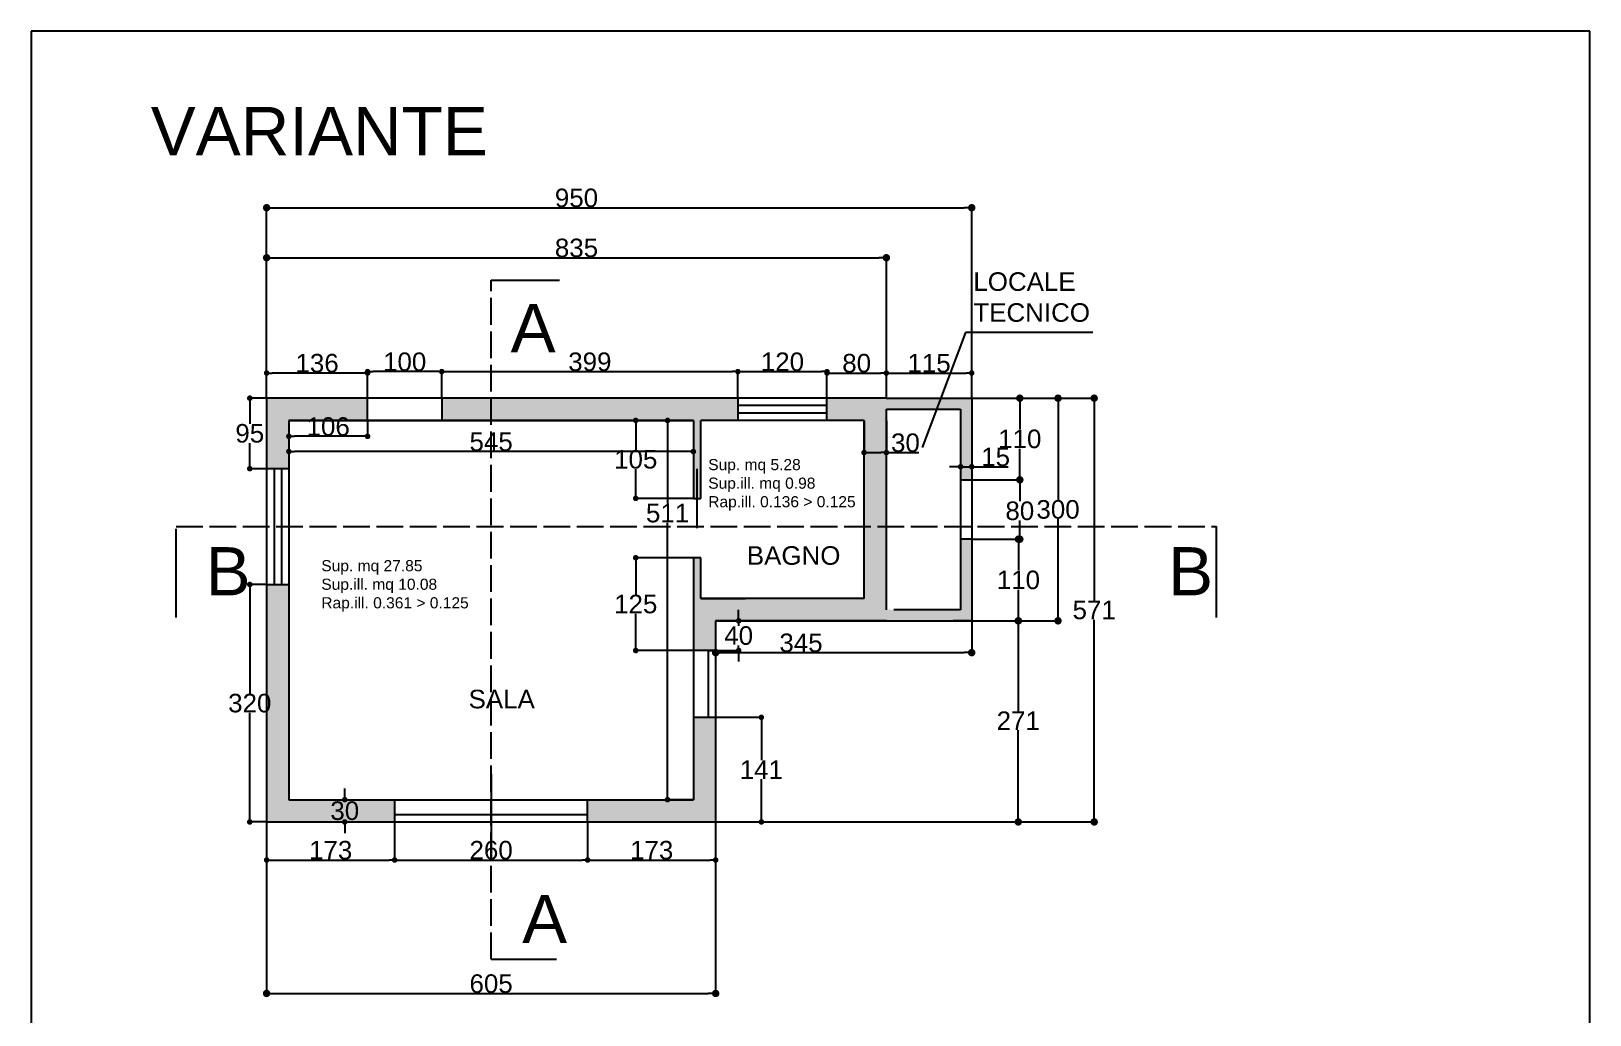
# Model space of a CAD drawing. Header units: millimetres. Extents: x 100436 to 117156, y -22519 to -19549.
# Drawn here: x 115056 to 117156, y -20874 to -19549 of the extents above; entities that cross this region are included whole.
import ezdxf

# ---------------------------------------------------------------- set-up
doc = ezdxf.new("R2010")
doc.units = ezdxf.units.MM
doc.linetypes.add('ACAD_ISO02W100', pattern=[15, 12, -3])
doc.layers.add('costruito', color=1, linetype='Continuous')
doc.layers.add('sezioni', color=4, linetype='ACAD_ISO02W100')
doc.styles.get("Standard").update_dxf_attribs({"font": 'arial.ttf'})
doc.dimstyles.new('ISO-25', dxfattribs={"dimscale": 0.5, "dimtxt": 50, "dimasz": 15, "dimexe": 1.25, "dimexo": 0.625, "dimtad": 1, "dimtih": 1, "dimtoh": 1, "dimdec": 0, "dimtxsty": 'Standard', "dimblk": 'DOT', "dimcen": 2.5, "dimadec": 0, "dimazin": 0, "dimtfac": 1, "dimtdec": 0, "dimtmove": 0, "dimatfit": 3, "dimfxl": 1, "dimarcsym": 0})

# ---------------------------------------------------------------- blocks, each defined once
blk = doc.blocks.new('_Dot')
at = {"color": 0, "linetype": 'ByBlock', "lineweight": -2}
blk.add_line((-0.5, 0), (-1, 0), dxfattribs=at)
at = {"color": 0, "linetype": 'ByBlock', "const_width": 0.5}
blk.add_lwpolyline([(-0.25, 0, 1), (0.25, 0, 1)], format="xyb", close=True, dxfattribs=at)
blk = doc.blocks.new('*D302')
at = {"color": 0, "lineweight": -2, "transparency": 16777216}
for p, q in [((115373.4, -20614.9), (115373.4, -20846.3)), ((115978.4, -20614.9), (115978.4, -20846.3)), ((115383.4, -20845.7), (115968.4, -20845.7))]:
    blk.add_line(p, q, dxfattribs=at)
at = {"layer": 'Defpoints', "color": 0, "transparency": 16777216}
for p in [(115373.4, -20614.6), (115978.4, -20614.6), (115978.4, -20845.7)]:
    blk.add_point(p, dxfattribs=at)
at = {"color": 0, "lineweight": -2, "transparency": 16777216, "xscale": 10, "yscale": 10, "zscale": 10, "rotation": 180}
blk.add_blockref('_Dot', (115373.4, -20845.7), dxfattribs=at)
at = {"color": 0, "lineweight": -2, "transparency": 16777216, "xscale": 10, "yscale": 10, "zscale": 10}
blk.add_blockref('_Dot', (115978.4, -20845.7), dxfattribs=at)
at = {"color": 0, "transparency": 16777216, "insert": (115675.9, -20832.6), "char_height": 25, "attachment_point": 5}
blk.add_mtext('605', dxfattribs=at)
blk = doc.blocks.new('*D303')
at = {"color": 0, "lineweight": -2, "transparency": 16777216}
for p, q in [((115373.4, -20043.3), (115373.4, -19786.4)), ((115383.4, -19787), (116313.4, -19787)), ((116323.4, -20043.3), (116323.4, -19786.4))]:
    blk.add_line(p, q, dxfattribs=at)
at = {"layer": 'Defpoints', "color": 0, "transparency": 16777216}
for p in [(116323.4, -19787), (115373.4, -20043.6), (116323.4, -20043.6)]:
    blk.add_point(p, dxfattribs=at)
at = {"color": 0, "lineweight": -2, "transparency": 16777216, "xscale": 10, "yscale": 10, "zscale": 10, "rotation": 180}
blk.add_blockref('_Dot', (115373.4, -19787), dxfattribs=at)
at = {"color": 0, "lineweight": -2, "transparency": 16777216, "xscale": 10, "yscale": 10, "zscale": 10}
blk.add_blockref('_Dot', (116323.4, -19787), dxfattribs=at)
at = {"color": 0, "transparency": 16777216, "insert": (115790.9, -19773.9), "char_height": 25, "attachment_point": 5}
blk.add_mtext('950', dxfattribs=at)
blk = doc.blocks.new('*D304')
at = {"color": 0, "lineweight": -2, "transparency": 16777216}
for p, q in [((116208.8, -20043.6), (116489, -20043.6)), ((116488.4, -20053.6), (116488.4, -20316)), ((116488.4, -20604.6), (116488.4, -20342.2)), ((115978.8, -20614.6), (116489, -20614.6))]:
    blk.add_line(p, q, dxfattribs=at)
at = {"layer": 'Defpoints', "color": 0, "transparency": 16777216}
for p in [(116208.4, -20043.6), (116488.4, -20043.6), (115978.4, -20614.6)]:
    blk.add_point(p, dxfattribs=at)
at = {"color": 0, "lineweight": -2, "transparency": 16777216, "xscale": 10, "yscale": 10, "zscale": 10}
for p, rotation in [((116488.4, -20043.6), 90), ((116488.4, -20614.6), 270)]:
    blk.add_blockref('_Dot', p, dxfattribs=dict(at, rotation=rotation))
at = {"color": 0, "transparency": 16777216, "insert": (116488.4, -20329.1), "char_height": 25, "attachment_point": 5}
blk.add_mtext('571', dxfattribs=at)
blk = doc.blocks.new('*D305')
at = {"color": 0, "lineweight": -2, "transparency": 16777216}
for p, q in [((116208.8, -20043.6), (116440.3, -20043.6)), ((116439.7, -20053.6), (116439.7, -20180.5)), ((116439.7, -20333.6), (116439.7, -20206.7)), ((116208.8, -20343.6), (116440.3, -20343.6))]:
    blk.add_line(p, q, dxfattribs=at)
at = {"layer": 'Defpoints', "color": 0, "transparency": 16777216}
for p in [(116208.4, -20043.6), (116439.7, -20043.6), (116208.4, -20343.6)]:
    blk.add_point(p, dxfattribs=at)
at = {"color": 0, "lineweight": -2, "transparency": 16777216, "xscale": 10, "yscale": 10, "zscale": 10}
for p, rotation in [((116439.7, -20043.6), 90), ((116439.7, -20343.6), 270)]:
    blk.add_blockref('_Dot', p, dxfattribs=dict(at, rotation=rotation))
at = {"color": 0, "transparency": 16777216, "insert": (116439.7, -20193.6), "char_height": 25, "attachment_point": 5}
blk.add_mtext('300', dxfattribs=at)
blk = doc.blocks.new('*D306')
at = {"color": 0, "lineweight": -2, "transparency": 16777216}
for p, q in [((115978.8, -20343.6), (116386.8, -20343.6)), ((116386.1, -20353.6), (116386.1, -20465.3)), ((116386.1, -20604.6), (116386.1, -20491)), ((115978.8, -20614.6), (116386.8, -20614.6))]:
    blk.add_line(p, q, dxfattribs=at)
at = {"layer": 'Defpoints', "color": 0, "transparency": 16777216}
for p in [(115978.4, -20343.6), (116386.1, -20343.6), (115978.4, -20614.6)]:
    blk.add_point(p, dxfattribs=at)
at = {"color": 0, "lineweight": -2, "transparency": 16777216, "xscale": 10, "yscale": 10, "zscale": 10}
for p, rotation in [((116386.1, -20343.6), 90), ((116386.1, -20614.6), 270)]:
    blk.add_blockref('_Dot', p, dxfattribs=dict(at, rotation=rotation))
at = {"color": 0, "transparency": 16777216, "insert": (116386.1, -20478.2), "char_height": 25, "attachment_point": 5}
blk.add_mtext('271', dxfattribs=at)
blk = doc.blocks.new('*D307')
at = {"color": 0, "lineweight": -2, "transparency": 16777216}
for p, q in [((115978.4, -20343.9), (115978.4, -20387.1)), ((116323.4, -20343.9), (116323.4, -20387.1)), ((115988.4, -20386.5), (116313.4, -20386.5))]:
    blk.add_line(p, q, dxfattribs=at)
at = {"layer": 'Defpoints', "color": 0, "transparency": 16777216}
for p in [(115978.4, -20343.6), (116323.4, -20343.6), (116323.4, -20386.5)]:
    blk.add_point(p, dxfattribs=at)
at = {"color": 0, "lineweight": -2, "transparency": 16777216, "xscale": 10, "yscale": 10, "zscale": 10, "rotation": 180}
blk.add_blockref('_Dot', (115978.4, -20386.5), dxfattribs=at)
at = {"color": 0, "lineweight": -2, "transparency": 16777216, "xscale": 10, "yscale": 10, "zscale": 10}
blk.add_blockref('_Dot', (116323.4, -20386.5), dxfattribs=at)
at = {"color": 0, "transparency": 16777216, "insert": (116093.4, -20373.4), "char_height": 25, "attachment_point": 5}
blk.add_mtext('345', dxfattribs=at)
blk = doc.blocks.new('*D313')
at = {"color": 0, "lineweight": -2, "ltscale": 2, "transparency": 16777216}
for p, q in [((115403.4, -20073.9), (115403.4, -20116.1)), ((115948.4, -20073.9), (115948.4, -20116.1)), ((115940.9, -20115.5), (115410.9, -20115.5))]:
    blk.add_line(p, q, dxfattribs=at)
at = {"layer": 'Defpoints', "color": 0, "ltscale": 2, "transparency": 16777216}
for p in [(115403.4, -20073.6), (115948.4, -20073.6), (115403.4, -20115.5)]:
    blk.add_point(p, dxfattribs=at)
at = {"color": 0, "lineweight": -2, "ltscale": 2, "transparency": 16777216, "xscale": 7.5, "yscale": 7.5, "zscale": 7.5, "rotation": 180}
blk.add_blockref('_Dot', (115403.4, -20115.5), dxfattribs=at)
at = {"color": 0, "lineweight": -2, "ltscale": 2, "transparency": 16777216, "xscale": 7.5, "yscale": 7.5, "zscale": 7.5}
blk.add_blockref('_Dot', (115948.4, -20115.5), dxfattribs=at)
at = {"color": 0, "ltscale": 2, "transparency": 16777216, "insert": (115675.9, -20102.5), "char_height": 25, "attachment_point": 5}
blk.add_mtext('545', dxfattribs=at)
blk = doc.blocks.new('*D314')
at = {"color": 0, "lineweight": -2, "ltscale": 2, "transparency": 16777216}
for p, q in [((115948.1, -20073.6), (115913, -20073.6)), ((115913.6, -20081.1), (115913.6, -20185.5)), ((115913.6, -20577.1), (115913.6, -20211.6)), ((115948.1, -20584.6), (115913, -20584.6))]:
    blk.add_line(p, q, dxfattribs=at)
at = {"layer": 'Defpoints', "color": 0, "ltscale": 2, "transparency": 16777216}
for p in [(115948.4, -20073.6), (115913.6, -20584.6), (115948.4, -20584.6)]:
    blk.add_point(p, dxfattribs=at)
at = {"color": 0, "lineweight": -2, "ltscale": 2, "transparency": 16777216, "xscale": 7.5, "yscale": 7.5, "zscale": 7.5}
for p, rotation in [((115913.6, -20073.6), 90), ((115913.6, -20584.6), 270)]:
    blk.add_blockref('_Dot', p, dxfattribs=dict(at, rotation=rotation))
at = {"color": 0, "ltscale": 2, "transparency": 16777216, "insert": (115913.6, -20198.6), "char_height": 25, "attachment_point": 5}
blk.add_mtext('511', dxfattribs=at)
blk = doc.blocks.new('*D315')
at = {"color": 0, "lineweight": -2, "ltscale": 2, "transparency": 16777216}
for p, q in [((116178.4, -20073.9), (116178.4, -20117.5)), ((116208.4, -20073.9), (116208.4, -20117.5)), ((116185.9, -20116.9), (116200.9, -20116.9)), ((116208.4, -20116.9), (116252.3, -20116.9))]:
    blk.add_line(p, q, dxfattribs=at)
at = {"layer": 'Defpoints', "color": 0, "ltscale": 2, "transparency": 16777216}
for p in [(116178.4, -20073.6), (116208.4, -20073.6), (116208.4, -20116.9)]:
    blk.add_point(p, dxfattribs=at)
at = {"color": 0, "lineweight": -2, "ltscale": 2, "transparency": 16777216, "xscale": 7.5, "yscale": 7.5, "zscale": 7.5, "rotation": 180}
blk.add_blockref('_Dot', (116178.4, -20116.9), dxfattribs=at)
at = {"color": 0, "lineweight": -2, "ltscale": 2, "transparency": 16777216, "xscale": 7.5, "yscale": 7.5, "zscale": 7.5}
blk.add_blockref('_Dot', (116208.4, -20116.9), dxfattribs=at)
at = {"color": 0, "ltscale": 2, "transparency": 16777216, "insert": (116234.1, -20103.8), "char_height": 25, "attachment_point": 5}
blk.add_mtext('30', dxfattribs=at)
blk = doc.blocks.new('*D316')
at = {"color": 0, "lineweight": -2, "ltscale": 2, "transparency": 16777216}
for p, q in [((115373.4, -20043.3), (115373.4, -20009.1)), ((115501.9, -20009.7), (115380.9, -20009.7)), ((115509.4, -20043.3), (115509.4, -20009.1))]:
    blk.add_line(p, q, dxfattribs=at)
at = {"layer": 'Defpoints', "color": 0, "ltscale": 2, "transparency": 16777216}
for p in [(115373.4, -20009.7), (115373.4, -20043.6), (115509.4, -20043.6)]:
    blk.add_point(p, dxfattribs=at)
at = {"color": 0, "lineweight": -2, "ltscale": 2, "transparency": 16777216, "xscale": 7.5, "yscale": 7.5, "zscale": 7.5, "rotation": 180}
blk.add_blockref('_Dot', (115373.4, -20009.7), dxfattribs=at)
at = {"color": 0, "lineweight": -2, "ltscale": 2, "transparency": 16777216, "xscale": 7.5, "yscale": 7.5, "zscale": 7.5}
blk.add_blockref('_Dot', (115509.4, -20009.7), dxfattribs=at)
at = {"color": 0, "ltscale": 2, "transparency": 16777216, "insert": (115441.4, -19996.6), "char_height": 25, "attachment_point": 5}
blk.add_mtext('136', dxfattribs=at)
blk = doc.blocks.new('*D317')
at = {"color": 0, "lineweight": -2, "ltscale": 2, "transparency": 16777216}
for p, q in [((115403.4, -20073.9), (115403.4, -20095.7)), ((115509.4, -20073.9), (115509.4, -20095.7)), ((115501.9, -20095), (115410.9, -20095))]:
    blk.add_line(p, q, dxfattribs=at)
at = {"layer": 'Defpoints', "color": 0, "ltscale": 2, "transparency": 16777216}
for p in [(115403.4, -20073.6), (115509.4, -20073.6), (115403.4, -20095)]:
    blk.add_point(p, dxfattribs=at)
at = {"color": 0, "lineweight": -2, "ltscale": 2, "transparency": 16777216, "xscale": 7.5, "yscale": 7.5, "zscale": 7.5, "rotation": 180}
blk.add_blockref('_Dot', (115403.4, -20095), dxfattribs=at)
at = {"color": 0, "lineweight": -2, "ltscale": 2, "transparency": 16777216, "xscale": 7.5, "yscale": 7.5, "zscale": 7.5}
blk.add_blockref('_Dot', (115509.4, -20095), dxfattribs=at)
at = {"color": 0, "ltscale": 2, "transparency": 16777216, "insert": (115456.4, -20082), "char_height": 25, "attachment_point": 5}
blk.add_mtext('106', dxfattribs=at)
blk = doc.blocks.new('*D318')
at = {"color": 0, "lineweight": -2, "ltscale": 2, "transparency": 16777216}
for p, q in [((115373.1, -20294.6), (115350.1, -20294.6)), ((115350.7, -20302.1), (115350.7, -20441.5)), ((115350.7, -20607.1), (115350.7, -20467.7)), ((115373.1, -20614.6), (115350.1, -20614.6))]:
    blk.add_line(p, q, dxfattribs=at)
at = {"layer": 'Defpoints', "color": 0, "ltscale": 2, "transparency": 16777216}
for p in [(115373.4, -20294.6), (115350.7, -20614.6), (115373.4, -20614.6)]:
    blk.add_point(p, dxfattribs=at)
at = {"color": 0, "lineweight": -2, "ltscale": 2, "transparency": 16777216, "xscale": 7.5, "yscale": 7.5, "zscale": 7.5}
for p, rotation in [((115350.7, -20294.6), 90), ((115350.7, -20614.6), 270)]:
    blk.add_blockref('_Dot', p, dxfattribs=dict(at, rotation=rotation))
at = {"color": 0, "ltscale": 2, "transparency": 16777216, "insert": (115350.7, -20454.6), "char_height": 25, "attachment_point": 5}
blk.add_mtext('320', dxfattribs=at)
blk = doc.blocks.new('*D319')
at = {"color": 0, "lineweight": -2, "ltscale": 2, "transparency": 16777216}
for p, q in [((115373.1, -20043.6), (115350.1, -20043.6)), ((115350.7, -20051.1), (115350.7, -20078)), ((115350.7, -20131.1), (115350.7, -20104.2)), ((115373.1, -20138.6), (115350.1, -20138.6))]:
    blk.add_line(p, q, dxfattribs=at)
at = {"layer": 'Defpoints', "color": 0, "ltscale": 2, "transparency": 16777216}
for p in [(115373.4, -20043.6), (115350.7, -20138.6), (115373.4, -20138.6)]:
    blk.add_point(p, dxfattribs=at)
at = {"color": 0, "lineweight": -2, "ltscale": 2, "transparency": 16777216, "xscale": 7.5, "yscale": 7.5, "zscale": 7.5}
for p, rotation in [((115350.7, -20043.6), 90), ((115350.7, -20138.6), 270)]:
    blk.add_blockref('_Dot', p, dxfattribs=dict(at, rotation=rotation))
at = {"color": 0, "ltscale": 2, "transparency": 16777216, "insert": (115350.7, -20091.1), "char_height": 25, "attachment_point": 5}
blk.add_mtext('95', dxfattribs=at)
blk = doc.blocks.new('*D320')
at = {"color": 0, "lineweight": -2, "ltscale": 2, "transparency": 16777216}
for p, q in [((115609.4, -20043.3), (115609.4, -20007.2)), ((115616.9, -20007.8), (116000.9, -20007.8)), ((116008.4, -20043.3), (116008.4, -20007.2))]:
    blk.add_line(p, q, dxfattribs=at)
at = {"layer": 'Defpoints', "color": 0, "ltscale": 2, "transparency": 16777216}
for p in [(116008.4, -20007.8), (115609.4, -20043.6), (116008.4, -20043.6)]:
    blk.add_point(p, dxfattribs=at)
at = {"color": 0, "lineweight": -2, "ltscale": 2, "transparency": 16777216, "xscale": 7.5, "yscale": 7.5, "zscale": 7.5, "rotation": 180}
blk.add_blockref('_Dot', (115609.4, -20007.8), dxfattribs=at)
at = {"color": 0, "lineweight": -2, "ltscale": 2, "transparency": 16777216, "xscale": 7.5, "yscale": 7.5, "zscale": 7.5}
blk.add_blockref('_Dot', (116008.4, -20007.8), dxfattribs=at)
at = {"color": 0, "ltscale": 2, "transparency": 16777216, "insert": (115808.9, -19994.7), "char_height": 25, "attachment_point": 5}
blk.add_mtext('399', dxfattribs=at)
blk = doc.blocks.new('*D321')
at = {"color": 0, "lineweight": -2, "ltscale": 2, "transparency": 16777216}
for p, q in [((116128.4, -20043.3), (116128.4, -20009.1)), ((116135.9, -20009.7), (116200.9, -20009.7)), ((116208.4, -20043.3), (116208.4, -20009.1))]:
    blk.add_line(p, q, dxfattribs=at)
at = {"layer": 'Defpoints', "color": 0, "ltscale": 2, "transparency": 16777216}
for p in [(116208.4, -20009.7), (116128.4, -20043.6), (116208.4, -20043.6)]:
    blk.add_point(p, dxfattribs=at)
at = {"color": 0, "lineweight": -2, "ltscale": 2, "transparency": 16777216, "xscale": 7.5, "yscale": 7.5, "zscale": 7.5, "rotation": 180}
blk.add_blockref('_Dot', (116128.4, -20009.7), dxfattribs=at)
at = {"color": 0, "lineweight": -2, "ltscale": 2, "transparency": 16777216, "xscale": 7.5, "yscale": 7.5, "zscale": 7.5}
blk.add_blockref('_Dot', (116208.4, -20009.7), dxfattribs=at)
at = {"color": 0, "ltscale": 2, "transparency": 16777216, "insert": (116168.4, -19996.6), "char_height": 25, "attachment_point": 5}
blk.add_mtext('80', dxfattribs=at)
blk = doc.blocks.new('*D308')
at = {"color": 0, "lineweight": -2, "ltscale": 2, "transparency": 16777216}
for p, q in [((116008.4, -20043.3), (116008.4, -20007.2)), ((116015.9, -20007.8), (116120.9, -20007.8)), ((116128.4, -20043.3), (116128.4, -20007.2))]:
    blk.add_line(p, q, dxfattribs=at)
at = {"layer": 'Defpoints', "color": 0, "ltscale": 2, "transparency": 16777216}
for p in [(116128.4, -20007.8), (116008.4, -20043.6), (116128.4, -20043.6)]:
    blk.add_point(p, dxfattribs=at)
at = {"color": 0, "lineweight": -2, "ltscale": 2, "transparency": 16777216, "xscale": 7.5, "yscale": 7.5, "zscale": 7.5, "rotation": 180}
blk.add_blockref('_Dot', (116008.4, -20007.8), dxfattribs=at)
at = {"color": 0, "lineweight": -2, "ltscale": 2, "transparency": 16777216, "xscale": 7.5, "yscale": 7.5, "zscale": 7.5}
blk.add_blockref('_Dot', (116128.4, -20007.8), dxfattribs=at)
at = {"color": 0, "ltscale": 2, "transparency": 16777216, "insert": (116068.4, -19994.7), "char_height": 25, "attachment_point": 5}
blk.add_mtext('120', dxfattribs=at)
blk = doc.blocks.new('*D309')
at = {"color": 0, "lineweight": -2, "ltscale": 2, "transparency": 16777216}
for p, q in [((115509.4, -20043.3), (115509.4, -20007.2)), ((115601.9, -20007.8), (115516.9, -20007.8)), ((115609.4, -20043.3), (115609.4, -20007.2))]:
    blk.add_line(p, q, dxfattribs=at)
at = {"layer": 'Defpoints', "color": 0, "ltscale": 2, "transparency": 16777216}
for p in [(115509.4, -20007.8), (115509.4, -20043.6), (115609.4, -20043.6)]:
    blk.add_point(p, dxfattribs=at)
at = {"color": 0, "lineweight": -2, "ltscale": 2, "transparency": 16777216, "xscale": 7.5, "yscale": 7.5, "zscale": 7.5, "rotation": 180}
blk.add_blockref('_Dot', (115509.4, -20007.8), dxfattribs=at)
at = {"color": 0, "lineweight": -2, "ltscale": 2, "transparency": 16777216, "xscale": 7.5, "yscale": 7.5, "zscale": 7.5}
blk.add_blockref('_Dot', (115609.4, -20007.8), dxfattribs=at)
at = {"color": 0, "ltscale": 2, "transparency": 16777216, "insert": (115559.4, -19994.7), "char_height": 25, "attachment_point": 5}
blk.add_mtext('100', dxfattribs=at)
blk = doc.blocks.new('*D322')
at = {"color": 0, "lineweight": -2, "ltscale": 2, "transparency": 16777216}
for p, q in [((115805.9, -20614.9), (115805.9, -20666.5)), ((115978.4, -20614.9), (115978.4, -20666.5)), ((115813.4, -20665.9), (115970.9, -20665.9))]:
    blk.add_line(p, q, dxfattribs=at)
at = {"layer": 'Defpoints', "color": 0, "ltscale": 2, "transparency": 16777216}
for p in [(115805.9, -20614.6), (115978.4, -20614.6), (115978.4, -20665.9)]:
    blk.add_point(p, dxfattribs=at)
at = {"color": 0, "lineweight": -2, "ltscale": 2, "transparency": 16777216, "xscale": 7.5, "yscale": 7.5, "zscale": 7.5, "rotation": 180}
blk.add_blockref('_Dot', (115805.9, -20665.9), dxfattribs=at)
at = {"color": 0, "lineweight": -2, "ltscale": 2, "transparency": 16777216, "xscale": 7.5, "yscale": 7.5, "zscale": 7.5}
blk.add_blockref('_Dot', (115978.4, -20665.9), dxfattribs=at)
at = {"color": 0, "ltscale": 2, "transparency": 16777216, "insert": (115892.2, -20652.8), "char_height": 25, "attachment_point": 5}
blk.add_mtext('173', dxfattribs=at)
blk = doc.blocks.new('*D323')
at = {"color": 0, "lineweight": -2, "ltscale": 2, "transparency": 16777216}
for p, q in [((115373.4, -20614.9), (115373.4, -20666.5)), ((115545.9, -20614.9), (115545.9, -20666.5)), ((115380.9, -20665.9), (115538.4, -20665.9))]:
    blk.add_line(p, q, dxfattribs=at)
at = {"layer": 'Defpoints', "color": 0, "ltscale": 2, "transparency": 16777216}
for p in [(115373.4, -20614.6), (115545.9, -20614.6), (115545.9, -20665.9)]:
    blk.add_point(p, dxfattribs=at)
at = {"color": 0, "lineweight": -2, "ltscale": 2, "transparency": 16777216, "xscale": 7.5, "yscale": 7.5, "zscale": 7.5, "rotation": 180}
blk.add_blockref('_Dot', (115373.4, -20665.9), dxfattribs=at)
at = {"color": 0, "lineweight": -2, "ltscale": 2, "transparency": 16777216, "xscale": 7.5, "yscale": 7.5, "zscale": 7.5}
blk.add_blockref('_Dot', (115545.9, -20665.9), dxfattribs=at)
at = {"color": 0, "ltscale": 2, "transparency": 16777216, "insert": (115459.7, -20652.8), "char_height": 25, "attachment_point": 5}
blk.add_mtext('173', dxfattribs=at)
blk = doc.blocks.new('*D310')
at = {"color": 0, "lineweight": -2, "ltscale": 2, "transparency": 16777216}
for p, q in [((115545.9, -20614.9), (115545.9, -20666.5)), ((115805.9, -20614.9), (115805.9, -20666.5)), ((115553.4, -20665.9), (115798.4, -20665.9))]:
    blk.add_line(p, q, dxfattribs=at)
at = {"layer": 'Defpoints', "color": 0, "ltscale": 2, "transparency": 16777216}
for p in [(115545.9, -20614.6), (115805.9, -20614.6), (115805.9, -20665.9)]:
    blk.add_point(p, dxfattribs=at)
at = {"color": 0, "lineweight": -2, "ltscale": 2, "transparency": 16777216, "xscale": 7.5, "yscale": 7.5, "zscale": 7.5, "rotation": 180}
blk.add_blockref('_Dot', (115545.9, -20665.9), dxfattribs=at)
at = {"color": 0, "lineweight": -2, "ltscale": 2, "transparency": 16777216, "xscale": 7.5, "yscale": 7.5, "zscale": 7.5}
blk.add_blockref('_Dot', (115805.9, -20665.9), dxfattribs=at)
at = {"color": 0, "ltscale": 2, "transparency": 16777216, "insert": (115675.9, -20652.8), "char_height": 25, "attachment_point": 5}
blk.add_mtext('260', dxfattribs=at)
blk = doc.blocks.new('*D324')
at = {"color": 0, "lineweight": -2, "ltscale": 2, "transparency": 16777216}
for p, q in [((115978.8, -20473.6), (116040.6, -20473.6)), ((116040, -20481.1), (116040, -20531.2)), ((116040, -20607.1), (116040, -20557)), ((115978.8, -20614.6), (116040.6, -20614.6))]:
    blk.add_line(p, q, dxfattribs=at)
at = {"layer": 'Defpoints', "color": 0, "ltscale": 2, "transparency": 16777216}
for p in [(115978.4, -20473.6), (116040, -20473.6), (115978.4, -20614.6)]:
    blk.add_point(p, dxfattribs=at)
at = {"color": 0, "lineweight": -2, "ltscale": 2, "transparency": 16777216, "xscale": 7.5, "yscale": 7.5, "zscale": 7.5}
for p, rotation in [((116040, -20473.6), 90), ((116040, -20614.6), 270)]:
    blk.add_blockref('_Dot', p, dxfattribs=dict(at, rotation=rotation))
at = {"color": 0, "ltscale": 2, "transparency": 16777216, "insert": (116040, -20544.1), "char_height": 25, "attachment_point": 5}
blk.add_mtext('141', dxfattribs=at)
blk = doc.blocks.new('*D325')
at = {"color": 0, "lineweight": -2, "ltscale": 2, "transparency": 16777216}
for p, q in [((115978.8, -20343.6), (116010, -20343.6)), ((116009.4, -20336.1), (116009.4, -20328.6)), ((116009.4, -20343.6), (116009.4, -20350.5)), ((115968.8, -20383.6), (116010, -20383.6)), ((116009.4, -20383.6), (116009.4, -20376.7)), ((116009.4, -20391.1), (116009.4, -20398.6))]:
    blk.add_line(p, q, dxfattribs=at)
at = {"layer": 'Defpoints', "color": 0, "ltscale": 2, "transparency": 16777216}
for p in [(115978.4, -20343.6), (116009.4, -20343.6), (115968.4, -20383.6)]:
    blk.add_point(p, dxfattribs=at)
at = {"color": 0, "lineweight": -2, "ltscale": 2, "transparency": 16777216, "xscale": 7.5, "yscale": 7.5, "zscale": 7.5}
for p, rotation in [((116009.4, -20343.6), 270), ((116009.4, -20383.6), 90)]:
    blk.add_blockref('_Dot', p, dxfattribs=dict(at, rotation=rotation))
at = {"color": 0, "ltscale": 2, "transparency": 16777216, "insert": (116009.4, -20363.6), "char_height": 25, "attachment_point": 5}
blk.add_mtext('40', dxfattribs=at)
blk = doc.blocks.new('*D326')
at = {"color": 0, "lineweight": -2, "ltscale": 2, "transparency": 16777216}
for p, q in [((115478.7, -20577.1), (115478.7, -20569.6)), ((115468.6, -20584.6), (115479.3, -20584.6)), ((115478.7, -20584.6), (115478.7, -20586.5)), ((115468.6, -20614.6), (115479.3, -20614.6)), ((115478.7, -20614.6), (115478.7, -20612.7)), ((115478.7, -20622.1), (115478.7, -20629.6))]:
    blk.add_line(p, q, dxfattribs=at)
at = {"layer": 'Defpoints', "color": 0, "ltscale": 2, "transparency": 16777216}
for p in [(115468.3, -20584.6), (115478.7, -20584.6), (115468.3, -20614.6)]:
    blk.add_point(p, dxfattribs=at)
at = {"color": 0, "lineweight": -2, "ltscale": 2, "transparency": 16777216, "xscale": 7.5, "yscale": 7.5, "zscale": 7.5}
for p, rotation in [((115478.7, -20584.6), 270), ((115478.7, -20614.6), 90)]:
    blk.add_blockref('_Dot', p, dxfattribs=dict(at, rotation=rotation))
at = {"color": 0, "ltscale": 2, "transparency": 16777216, "insert": (115478.7, -20599.6), "char_height": 25, "attachment_point": 5}
blk.add_mtext('30', dxfattribs=at)
blk = doc.blocks.new('*D327')
at = {"color": 0, "lineweight": -2, "ltscale": 2, "transparency": 16777216}
for p, q in [((115948.1, -20073.6), (115870.1, -20073.6)), ((115870.7, -20081.1), (115870.7, -20113)), ((115870.7, -20171.1), (115870.7, -20139.2)), ((115948.1, -20178.6), (115870.1, -20178.6))]:
    blk.add_line(p, q, dxfattribs=at)
at = {"layer": 'Defpoints', "color": 0, "ltscale": 2, "transparency": 16777216}
for p in [(115870.7, -20073.6), (115948.4, -20073.6), (115948.4, -20178.6)]:
    blk.add_point(p, dxfattribs=at)
at = {"color": 0, "lineweight": -2, "ltscale": 2, "transparency": 16777216, "xscale": 7.5, "yscale": 7.5, "zscale": 7.5}
for p, rotation in [((115870.7, -20073.6), 90), ((115870.7, -20178.6), 270)]:
    blk.add_blockref('_Dot', p, dxfattribs=dict(at, rotation=rotation))
at = {"color": 0, "ltscale": 2, "transparency": 16777216, "insert": (115870.7, -20126.1), "char_height": 25, "attachment_point": 5}
blk.add_mtext('105', dxfattribs=at)
blk = doc.blocks.new('*D328')
at = {"color": 0, "lineweight": -2, "ltscale": 2, "transparency": 16777216}
for p, q in [((115948.1, -20258.6), (115870.1, -20258.6)), ((115870.7, -20266.1), (115870.7, -20308)), ((115870.7, -20376.1), (115870.7, -20334.2)), ((115948.1, -20383.6), (115870.1, -20383.6))]:
    blk.add_line(p, q, dxfattribs=at)
at = {"layer": 'Defpoints', "color": 0, "ltscale": 2, "transparency": 16777216}
for p in [(115948.4, -20258.6), (115870.7, -20383.6), (115948.4, -20383.6)]:
    blk.add_point(p, dxfattribs=at)
at = {"color": 0, "lineweight": -2, "ltscale": 2, "transparency": 16777216, "xscale": 7.5, "yscale": 7.5, "zscale": 7.5}
for p, rotation in [((115870.7, -20258.6), 90), ((115870.7, -20383.6), 270)]:
    blk.add_blockref('_Dot', p, dxfattribs=dict(at, rotation=rotation))
at = {"color": 0, "ltscale": 2, "transparency": 16777216, "insert": (115870.7, -20321.1), "char_height": 25, "attachment_point": 5}
blk.add_mtext('125', dxfattribs=at)
blk = doc.blocks.new('*D329')
at = {"color": 0, "lineweight": -2, "ltscale": 2, "transparency": 16777216}
for p, q in [((116308.4, -20058.9), (116308.4, -20136.6)), ((116323.4, -20058.9), (116323.4, -20136.6)), ((116300.9, -20136), (116293.4, -20136)), ((116308.4, -20136), (116323.4, -20136)), ((116330.9, -20136), (116372.7, -20136))]:
    blk.add_line(p, q, dxfattribs=at)
at = {"layer": 'Defpoints', "color": 0, "ltscale": 2, "transparency": 16777216}
for p in [(116308.4, -20058.6), (116323.4, -20058.6), (116323.4, -20136)]:
    blk.add_point(p, dxfattribs=at)
at = {"color": 0, "lineweight": -2, "ltscale": 2, "transparency": 16777216, "xscale": 7.5, "yscale": 7.5, "zscale": 7.5}
blk.add_blockref('_Dot', (116308.4, -20136), dxfattribs=at)
at = {"color": 0, "lineweight": -2, "ltscale": 2, "transparency": 16777216, "xscale": 7.5, "yscale": 7.5, "zscale": 7.5, "rotation": 180}
blk.add_blockref('_Dot', (116323.4, -20136), dxfattribs=at)
at = {"color": 0, "ltscale": 2, "transparency": 16777216, "insert": (116355.6, -20122.9), "char_height": 25, "attachment_point": 5}
blk.add_mtext('15', dxfattribs=at)
blk = doc.blocks.new('*D311')
at = {"color": 0, "lineweight": -2, "ltscale": 2, "transparency": 16777216}
for p, q in [((116208.4, -20043.3), (116208.4, -20009.1)), ((116215.9, -20009.7), (116315.9, -20009.7)), ((116323.4, -20043.3), (116323.4, -20009.1))]:
    blk.add_line(p, q, dxfattribs=at)
at = {"layer": 'Defpoints', "color": 0, "ltscale": 2, "transparency": 16777216}
for p in [(116323.4, -20009.7), (116208.4, -20043.6), (116323.4, -20043.6)]:
    blk.add_point(p, dxfattribs=at)
at = {"color": 0, "lineweight": -2, "ltscale": 2, "transparency": 16777216, "xscale": 7.5, "yscale": 7.5, "zscale": 7.5, "rotation": 180}
blk.add_blockref('_Dot', (116208.4, -20009.7), dxfattribs=at)
at = {"color": 0, "lineweight": -2, "ltscale": 2, "transparency": 16777216, "xscale": 7.5, "yscale": 7.5, "zscale": 7.5}
blk.add_blockref('_Dot', (116323.4, -20009.7), dxfattribs=at)
at = {"color": 0, "ltscale": 2, "transparency": 16777216, "insert": (116265.9, -19996.6), "char_height": 25, "attachment_point": 5}
blk.add_mtext('115', dxfattribs=at)
blk = doc.blocks.new('*D312')
at = {"color": 0, "lineweight": -2, "transparency": 16777216}
for p, q in [((115373.4, -20043.3), (115373.4, -19853.8)), ((115383.4, -19854.4), (116198.4, -19854.4)), ((116208.4, -20043.3), (116208.4, -19853.8))]:
    blk.add_line(p, q, dxfattribs=at)
at = {"layer": 'Defpoints', "color": 0, "transparency": 16777216}
for p in [(116208.4, -19854.4), (115373.4, -20043.6), (116208.4, -20043.6)]:
    blk.add_point(p, dxfattribs=at)
at = {"color": 0, "lineweight": -2, "transparency": 16777216, "xscale": 10, "yscale": 10, "zscale": 10, "rotation": 180}
blk.add_blockref('_Dot', (115373.4, -19854.4), dxfattribs=at)
at = {"color": 0, "lineweight": -2, "transparency": 16777216, "xscale": 10, "yscale": 10, "zscale": 10}
blk.add_blockref('_Dot', (116208.4, -19854.4), dxfattribs=at)
at = {"color": 0, "transparency": 16777216, "insert": (115790.9, -19841.3), "char_height": 25, "attachment_point": 5}
blk.add_mtext('835', dxfattribs=at)
blk = doc.blocks.new('*D335')
at = {"color": 0, "lineweight": -2, "transparency": 16777216}
for p, q in [((116323.8, -20233.6), (116386.9, -20233.6)), ((116386.3, -20243.6), (116386.3, -20275.5)), ((116386.3, -20333.6), (116386.3, -20301.7)), ((116323.8, -20343.6), (116386.9, -20343.6))]:
    blk.add_line(p, q, dxfattribs=at)
at = {"layer": 'Defpoints', "color": 0, "transparency": 16777216}
for p in [(116323.4, -20233.6), (116386.3, -20233.6), (116323.4, -20343.6)]:
    blk.add_point(p, dxfattribs=at)
at = {"color": 0, "lineweight": -2, "transparency": 16777216, "xscale": 10, "yscale": 10, "zscale": 10}
for p, rotation in [((116386.3, -20233.6), 90), ((116386.3, -20343.6), 270)]:
    blk.add_blockref('_Dot', p, dxfattribs=dict(at, rotation=rotation))
at = {"color": 0, "transparency": 16777216, "insert": (116386.3, -20288.6), "char_height": 25, "attachment_point": 5}
blk.add_mtext('110', dxfattribs=at)
blk = doc.blocks.new('*D336')
at = {"color": 0, "lineweight": -2, "transparency": 16777216}
for p, q in [((116323.8, -20043.6), (116388.8, -20043.6)), ((116388.2, -20053.6), (116388.2, -20085.5)), ((116388.2, -20143.6), (116388.2, -20111.7)), ((116323.8, -20153.6), (116388.8, -20153.6))]:
    blk.add_line(p, q, dxfattribs=at)
at = {"layer": 'Defpoints', "color": 0, "transparency": 16777216}
for p in [(116323.4, -20043.6), (116388.2, -20043.6), (116323.4, -20153.6)]:
    blk.add_point(p, dxfattribs=at)
at = {"color": 0, "lineweight": -2, "transparency": 16777216, "xscale": 10, "yscale": 10, "zscale": 10}
for p, rotation in [((116388.2, -20043.6), 90), ((116388.2, -20153.6), 270)]:
    blk.add_blockref('_Dot', p, dxfattribs=dict(at, rotation=rotation))
at = {"color": 0, "transparency": 16777216, "insert": (116388.2, -20098.6), "char_height": 25, "attachment_point": 5}
blk.add_mtext('110', dxfattribs=at)
blk = doc.blocks.new('*D337')
at = {"color": 0, "lineweight": -2, "transparency": 16777216}
for p, q in [((116323.8, -20153.6), (116388.8, -20153.6)), ((116388.2, -20163.6), (116388.2, -20182.5)), ((116388.2, -20223.6), (116388.2, -20208.6)), ((116323.8, -20233.6), (116388.8, -20233.6))]:
    blk.add_line(p, q, dxfattribs=at)
at = {"layer": 'Defpoints', "color": 0, "transparency": 16777216}
for p in [(116323.4, -20153.6), (116388.2, -20153.6), (116323.4, -20233.6)]:
    blk.add_point(p, dxfattribs=at)
at = {"color": 0, "lineweight": -2, "transparency": 16777216, "xscale": 10, "yscale": 10, "zscale": 10}
for p, rotation in [((116388.2, -20153.6), 90), ((116388.2, -20233.6), 270)]:
    blk.add_blockref('_Dot', p, dxfattribs=dict(at, rotation=rotation))
at = {"color": 0, "transparency": 16777216, "insert": (116388.2, -20195.5), "char_height": 25, "attachment_point": 5}
blk.add_mtext('80', dxfattribs=at)

msp = doc.modelspace()

# ---------------------------------------------------------------- hatches: boundary and pattern name
at = {"ltscale": 2}
h = msp.add_hatch(color=9, dxfattribs=at)
h.dxf.hatch_style = 1
h.paths.add_polyline_path([(116008.4, -20043.6), (115675.9, -20043.6), (115675.9, -20073.6), (115948.4, -20073.6), (115948.4, -20178.6), (115958.4, -20178.6), (115958.4, -20073.6), (116008.4, -20073.6)])
h.paths.add_polyline_path([(115675.9, -20043.6), (115609.4, -20043.6), (115609.4, -20073.6), (115675.9, -20073.6)])
h.paths.add_polyline_path([(115509.4, -20043.6), (115373.4, -20043.6), (115373.4, -20138.6), (115403.4, -20138.6), (115403.4, -20123.6), (115403.4, -20073.6), (115509.4, -20073.6)])
h.paths.add_polyline_path([(115403.4, -20294.6), (115373.4, -20294.6), (115373.4, -20614.6), (115545.9, -20614.6), (115545.9, -20584.6), (115403.4, -20584.6)])
h.paths.add_polyline_path([(115978.4, -20473.6), (115948.4, -20473.6), (115948.4, -20584.6), (115805.9, -20584.6), (115805.9, -20614.6), (115978.4, -20614.6)])
h.paths.add_polyline_path([(116281.6, -20043.6), (116208.4, -20043.6), (116128.4, -20043.6), (116128.4, -20073.6), (116178.4, -20073.6), (116178.4, -20216.6), (116208.4, -20216.6), (116208.4, -20058.6), (116276, -20058.6)])
h.paths.add_polyline_path([(116308.4, -20153.6), (116323.4, -20153.6), (116323.4, -20043.6), (116281.6, -20043.6), (116276, -20058.6), (116308.4, -20058.6)])
h.paths.add_polyline_path([(116323.4, -20233.6), (116308.4, -20233.6), (116308.4, -20343.6), (116323.4, -20343.6)])
at = {"layer": 'costruito', "ltscale": 2}
h = msp.add_hatch(color=9, dxfattribs=at)
h.dxf.hatch_style = 1
h.paths.add_polyline_path([(116323.4, -20328.6), (116208.4, -20328.6), (116208.4, -20216.6), (116178.4, -20216.6), (116178.4, -20313.6), (116043.4, -20313.6), (116011.4, -20313.6), (115958.4, -20313.6), (115958.4, -20258.6), (115948.4, -20258.6), (115948.4, -20383.6), (115978.4, -20383.6), (115978.4, -20343.6), (116323.4, -20343.6)])

# ---------------------------------------------------------------- linework, layer by layer
at = {"ltscale": 2}
for p, q in [((117156.2, -19549.1), (115056.2, -19549.1)), ((115056.2, -19549.1), (115056.2, -22519.1)), ((117156.2, -22519.1), (117156.2, -19549.1)), ((116315.1, -19954.9), (116256.5, -20110.1)), ((116486.7, -19954.9), (116315.1, -19954.9)), ((116128.4, -20043.6), (116008.4, -20043.6)), ((116008.4, -20043.6), (116008.4, -20073.6)), ((116128.4, -20053.6), (116008.4, -20053.6)), ((116128.4, -20073.6), (116128.4, -20043.6)), ((116208.4, -20043.6), (116323.4, -20043.6)), ((116323.4, -20043.6), (116323.4, -20343.6)), ((116128.4, -20063.6), (116008.4, -20063.6)), ((116208.4, -20058.6), (116308.4, -20058.6)), ((116308.4, -20058.6), (116308.4, -20328.6)), ((116308.4, -20153.6), (116323.4, -20153.6)), ((116323.4, -20153.6), (116323.4, -20233.6)), ((116323.4, -20233.6), (116308.4, -20233.6)), ((116308.4, -20328.6), (116218.4, -20328.6)), ((116323.4, -20343.6), (116298.4, -20343.6)), ((115675.9, -20550.3), (115675.9, -20666.6))]:
    msp.add_line(p, q, dxfattribs=at)
at = {"color": 7, "linetype": 'ByBlock'}
for p, q in [((116208.4, -20043.6), (115373.4, -20043.6)), ((115948.4, -20073.6), (115403.4, -20073.6)), ((116178.4, -20073.6), (115958.4, -20073.6))]:
    msp.add_line(p, q, dxfattribs=at)
at = {"color": 0, "linetype": 'ByBlock'}
for p, q in [((115403.4, -20073.6), (115948.4, -20073.6)), ((115403.4, -20073.6), (115948.4, -20073.6)), ((115948.4, -20073.6), (115948.4, -20178.6)), ((115958.4, -20178.6), (115958.4, -20073.6)), ((116048.4, -20073.6), (115958.4, -20073.6)), ((115953.4, -20218.6), (115953.4, -20138.6)), ((115948.4, -20178.6), (115958.4, -20178.6)), ((116178.4, -20313.6), (116178.4, -20203.6)), ((115948.4, -20258.6), (115948.4, -20584.6)), ((115958.4, -20258.6), (115948.4, -20258.6)), ((115958.4, -20313.6), (115958.4, -20258.6)), ((115958.4, -20313.6), (115958.4, -20303.6)), ((116178.4, -20313.6), (115958.4, -20313.6)), ((115958.4, -20313.6), (116018.4, -20313.6)), ((116178.4, -20313.6), (116006.4, -20313.6)), ((116178.4, -20313.6), (116011.4, -20313.6)), ((116178.4, -20313.6), (116043.4, -20313.6)), ((116178.4, -20313.6), (116043.4, -20313.6)), ((116208.4, -20343.6), (115978.4, -20343.6)), ((115978.4, -20343.6), (115978.4, -20383.6)), ((115978.4, -20343.6), (116218.4, -20343.6)), ((115978.4, -20383.6), (115948.4, -20383.6)), ((115948.4, -20383.6), (115948.4, -20473.6)), ((115968.4, -20383.6), (115968.4, -20473.6)), ((115978.4, -20373.6), (115978.4, -20614.6)), ((115948.4, -20473.6), (115978.4, -20473.6)), ((115805.9, -20614.6), (115805.9, -20584.6))]:
    msp.add_line(p, q, dxfattribs=at)
for p, q in [((116178.4, -20313.6), (116178.4, -20073.6)), ((116208.4, -20328.6), (116208.4, -20058.6)), ((115403.4, -20584.6), (115948.4, -20584.6)), ((115373.4, -20614.6), (115978.4, -20614.6))]:
    msp.add_line(p, q)
at = {"color": 251, "linetype": 'ACAD_ISO02W100', "ltscale": 3, "true_color": 0x636466}
msp.add_line((115251.4, -20216.6), (116653.3, -20216.6), dxfattribs=at)
at = {"layer": 'sezioni', "color": 251, "linetype": 'ACAD_ISO02W100', "ltscale": 3, "true_color": 0x636466}
msp.add_line((115675.9, -20799.6), (115675.9, -19884.8), dxfattribs=at)
at = {"layer": 'sezioni', "color": 251, "linetype": 'ByBlock', "true_color": 0x636466}
for p, q in [((115675.9, -19884.8), (115768.1, -19884.8)), ((115251.4, -20338.9), (115251.4, -20219.7)), ((116653.3, -20338.9), (116653.3, -20216.6)), ((115675.9, -20799.6), (115764, -20799.6))]:
    msp.add_line(p, q, dxfattribs=at)
at = {"layer": 'sezioni', "color": 7, "linetype": 'ByBlock'}
for p, q in [((115373.4, -20043.6), (115373.4, -20614.6)), ((115403.4, -20073.6), (115403.4, -20584.6))]:
    msp.add_line(p, q, dxfattribs=at)
at = {"layer": 'sezioni', "color": 0, "linetype": 'ByBlock'}
for p, q in [((115509.4, -20073.6), (115509.4, -20043.6)), ((115509.4, -20058.6), (115509.4, -20053.6)), ((115609.4, -20043.6), (115609.4, -20073.6)), ((115409.4, -20073.6), (115479.4, -20073.6)), ((115403.4, -20138.6), (115373.4, -20138.6)), ((115373.4, -20138.6), (115373.4, -20294.6)), ((115383.4, -20138.6), (115383.4, -20294.6)), ((115383.4, -20138.6), (115383.4, -20294.6)), ((115393.4, -20138.6), (115393.4, -20294.6)), ((115403.4, -20123.6), (115403.4, -20138.6)), ((115373.4, -20294.6), (115403.4, -20294.6)), ((115545.9, -20584.6), (115545.9, -20614.6)), ((115545.9, -20604.6), (115805.9, -20604.6)), ((115545.9, -20614.6), (115805.9, -20614.6))]:
    msp.add_line(p, q, dxfattribs=at)

# ---------------------------------------------------------------- texts
at = {"attachment_point": 1}
for s, width, heights, insert, char_height in [('VARIANTE', 954.846, [0], (115217.3, -19651.2), 65), ('LOCALE\\PTECNICO', 532.841, [162.4], (116325.6, -19874), 25), ('A', 954.846, [0], (115702.2, -19916.7), 65), ('\\pi-45,l60,t60;Sup. mq 5.28\\PSup.ill. mq 0.98\\PRap.ill. 0.136 > 0.125', 532.841, [162.4], (115953.4, -20125.6), 15), ('\\pi-75,l100,t100;BAGNO', 532.841, [162.4], (115995.4, -20243.1), 25), ('B', 954.846, [0], (115291.3, -20244.3), 65), ('\\pi-45,l60,t60;Sup. mq 27.85\\PSup.ill. mq 10.08\\PRap.ill. 0.361 > 0.125', 532.841, [162.4], (115432.1, -20261.8), 15), ('B', 954.846, [0], (116588.1, -20244.3), 65), ('B', 954.846, [0], (116588.1, -20244.3), 65), ('\\pi-75,l100,t100;SALA', 532.841, [162.4], (115620.5, -20436.5), 25), ('A', 954.846, [0], (115717.7, -20712.9), 65)]:
    msp.add_mtext_dynamic_manual_height_columns(s, width=width, gutter_width=12.5, heights=heights, dxfattribs=dict(at, insert=insert, char_height=char_height))

# ---------------------------------------------------------------- dimensions: what is measured, and where the dimension line sits
for base, p1, p2, picture, middle in [((116323.4, -19787), (115373.4, -20043.6), (116323.4, -20043.6), '*D303', (115790.9, -19787)), ((116208.4, -19854.4), (115373.4, -20043.6), (116208.4, -20043.6), '*D312', (115790.9, -19854.4)), ((116323.4, -20386.5), (115978.4, -20343.6), (116323.4, -20343.6), '*D307', (116093.4, -20386.5)), ((115978.4, -20845.7), (115373.4, -20614.6), (115978.4, -20614.6), '*D302', (115675.9, -20845.7))]:
    dim = msp.add_linear_dim(base=base, p1=p1, p2=p2, dimstyle='ISO-25', override={"dimasz": 20})
    dim.commit()
    dim.dimension.update_dxf_attribs({"geometry": picture, "text_midpoint": middle, "dimtype": 160})
at = {"ltscale": 2}
for base, p1, p2, picture, middle in [((115373.4, -20009.7), (115509.4, -20043.6), (115373.4, -20043.6), '*D316', (115441.4, -19996.6)), ((115509.4, -20007.8), (115609.4, -20043.6), (115509.4, -20043.6), '*D309', (115559.4, -19994.7)), ((116008.4, -20007.8), (115609.4, -20043.6), (116008.4, -20043.6), '*D320', (115808.9, -19994.7)), ((116128.4, -20007.8), (116008.4, -20043.6), (116128.4, -20043.6), '*D308', (116068.4, -19994.7)), ((116208.4, -20009.7), (116128.4, -20043.6), (116208.4, -20043.6), '*D321', (116168.4, -19996.6)), ((116323.4, -20009.7), (116208.4, -20043.6), (116323.4, -20043.6), '*D311', (116265.9, -19996.6)), ((115403.4, -20095), (115509.4, -20073.6), (115403.4, -20073.6), '*D317', (115456.4, -20082)), ((115403.4, -20115.5), (115948.4, -20073.6), (115403.4, -20073.6), '*D313', (115675.9, -20102.5)), ((116208.4, -20116.9), (116178.4, -20073.6), (116208.4, -20073.6), '*D315', (116234.1, -20103.8)), ((116323.4, -20136), (116308.4, -20058.6), (116323.4, -20058.6), '*D329', (116355.6, -20122.9)), ((115545.9497851, -20665.8784291), (115373.4497851, -20614.6093517), (115545.9497851, -20614.6093517), '*D323', (115459.6997851, -20652.7930778)), ((115805.9, -20665.9), (115545.9, -20614.6), (115805.9, -20614.6), '*D310', (115675.9, -20652.8)), ((115978.4497851, -20665.8784291), (115805.9497851, -20614.6093517), (115978.4497851, -20614.6093517), '*D322', (115892.1997851, -20652.7930778))]:
    dim = msp.add_linear_dim(base=base, p1=p1, p2=p2, dimstyle='ISO-25', dxfattribs=at)
    dim.commit()
    dim.dimension.update_dxf_attribs({"geometry": picture, "text_midpoint": middle})
for base, p1, p2, picture, middle in [((115350.7, -20138.6), (115373.4, -20043.6), (115373.4, -20138.6), '*D319', (115350.7, -20091.1)), ((115870.7, -20383.6), (115948.4, -20258.6), (115948.4, -20383.6), '*D328', (115870.7, -20321.1)), ((115350.7, -20614.6), (115373.4, -20294.6), (115373.4, -20614.6), '*D318', (115350.7, -20454.6)), ((116009.4, -20343.6), (115968.4, -20383.6), (115978.4, -20343.6), '*D325', (116009.4, -20363.6)), ((116040, -20473.6), (115978.4, -20614.6), (115978.4, -20473.6), '*D324', (116040, -20544.1)), ((115478.7, -20584.6), (115468.3, -20614.6), (115468.3, -20584.6), '*D326', (115478.7, -20599.6))]:
    dim = msp.add_linear_dim(base=base, p1=p1, p2=p2, angle=90, dimstyle='ISO-25', dxfattribs=at)
    dim.commit()
    dim.dimension.update_dxf_attribs({"geometry": picture, "text_midpoint": middle})
for base, p1, p2, picture, middle in [((116488.4, -20043.6), (115978.4, -20614.6), (116208.4, -20043.6), '*D304', (116488.4, -20329.1)), ((116439.7, -20043.6), (116208.4, -20343.6), (116208.4, -20043.6), '*D305', (116439.7, -20193.6)), ((116388.2, -20043.6), (116323.4, -20153.6), (116323.4, -20043.6), '*D336', (116388.2, -20098.6)), ((116388.2, -20153.6), (116323.4, -20233.6), (116323.4, -20153.6), '*D337', (116388.2, -20195.5)), ((116386.3, -20233.6), (116323.4, -20343.6), (116323.4, -20233.6), '*D335', (116386.3, -20288.6)), ((116386.1, -20343.6), (115978.4, -20614.6), (115978.4, -20343.6), '*D306', (116386.1, -20478.2))]:
    dim = msp.add_linear_dim(base=base, p1=p1, p2=p2, angle=90, dimstyle='ISO-25', override={"dimasz": 20})
    dim.commit()
    dim.dimension.update_dxf_attribs({"geometry": picture, "text_midpoint": middle, "dimtype": 160})
for base, p1, p2, picture, middle in [((115870.7, -20073.6), (115948.4, -20178.6), (115948.4, -20073.6), '*D327', (115870.7, -20126.1)), ((115913.6, -20584.6), (115948.4, -20073.6), (115948.4, -20584.6), '*D314', (115913.6, -20198.6))]:
    dim = msp.add_linear_dim(base=base, p1=p1, p2=p2, angle=90, dimstyle='ISO-25', dxfattribs=at)
    dim.commit()
    dim.dimension.update_dxf_attribs({"geometry": picture, "text_midpoint": middle, "dimtype": 160})

doc.saveas('drawing.dxf')
